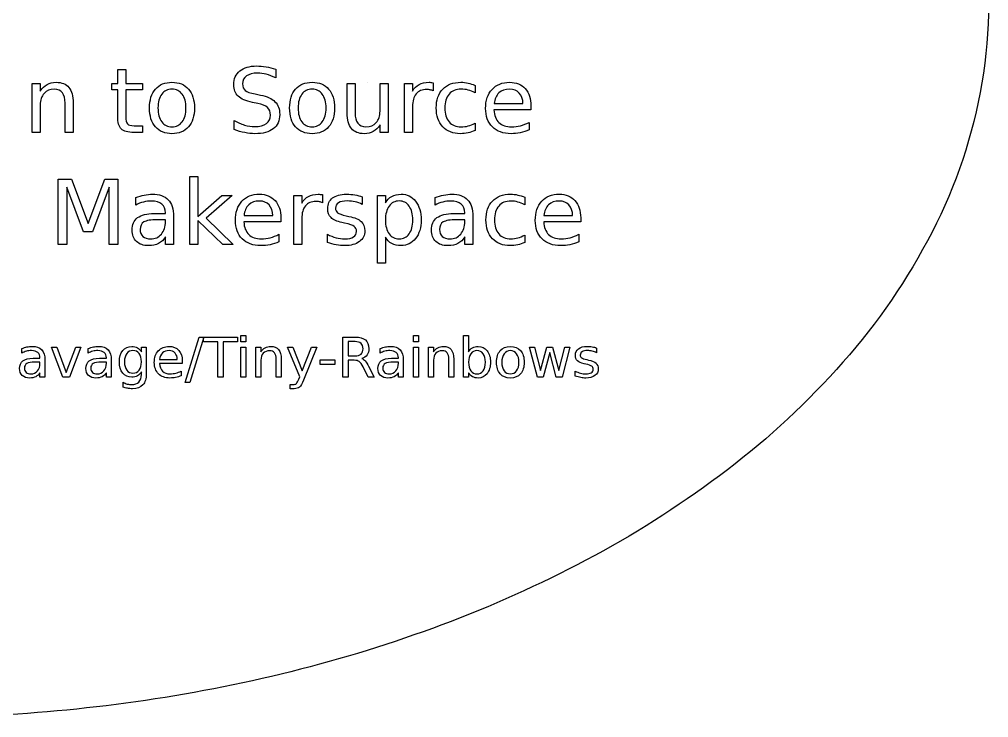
# Model space of a CAD drawing. Extents: x 5 to 209, y 0 to 44.
# Drawn here: x 178.59 to 209.15, y 0.05 to 22.07 of the extents above; entities that cross this region are included whole.
import ezdxf

# ---------------------------------------------------------------- set-up
doc = ezdxf.new("R2010")
doc.units = 0
doc.layers.get('0').update_dxf_attribs({"linetype": 'CONTINUOUS'})

msp = doc.modelspace()

# ---------------------------------------------------------------- linework, layer by layer
at = {"color": 7}
for p, q in [((181.689453, 20.050784), (181.689453, 20.489373)), ((181.689453, 20.489373), (181.944603, 20.489373)), ((181.944603, 20.489373), (181.944633, 20.489374)), ((181.944633, 20.489374), (181.944633, 20.050785)), ((186.673963, 20.49765), (186.673953, 20.497649)), ((186.673953, 20.497649), (186.673953, 20.225944)), ((178.991753, 18.506069), (178.991753, 20.050785)), ((178.991753, 20.050785), (179.246913, 20.050785)), ((179.246913, 20.050785), (179.246913, 19.810802)), ((181.503263, 19.853557), (181.503263, 20.050784)), ((181.503263, 20.050784), (181.689453, 20.050784)), ((181.944633, 20.050785), (182.467353, 20.050785)), ((182.467353, 20.050785), (182.467353, 19.853558)), ((183.401083, 20.088023), (183.401083, 20.088023)), ((183.401083, 19.872867), (183.401083, 19.872867)), ((187.820073, 20.088023), (187.820073, 20.088023)), ((187.820073, 19.872867), (187.820073, 19.872867)), ((188.922063, 19.11568), (188.922063, 20.050785)), ((188.922063, 20.050785), (189.175833, 20.050785)), ((189.175833, 20.050785), (189.175833, 19.125334)), ((189.560633, 20.088023), (189.560633, 20.088023)), ((189.961973, 19.174986), (189.961973, 20.050785)), ((189.961973, 20.050785), (190.215753, 20.050785)), ((190.215753, 20.050785), (190.215753, 18.506069)), ((190.731583, 18.506066), (190.731583, 20.050782)), ((190.731583, 20.050782), (190.986733, 20.050782)), ((190.986733, 20.050782), (190.986733, 19.810799)), ((191.634893, 20.07422), (191.635893, 19.813549)), ((192.956253, 19.991479), (192.956253, 19.754254)), ((192.956253, 19.991471), (192.956253, 19.991479)), ((181.689453, 19.853557), (181.503263, 19.853557)), ((181.689453, 19.014997), (181.689453, 19.853557)), ((182.467353, 19.853558), (181.944633, 19.853558)), ((181.944633, 19.853558), (181.944633, 19.014998)), ((186.021603, 19.718396), (186.189863, 19.683916)), ((191.635893, 19.813549), (191.636353, 19.81356)), ((179.246913, 19.379109), (179.246913, 18.506069)), ((180.031673, 18.506069), (180.031673, 19.43014)), ((180.285443, 19.438415), (180.285443, 18.506069)), ((180.285453, 19.438415), (180.285443, 19.438415)), ((186.108483, 19.419108), (185.938843, 19.452208)), ((190.986733, 19.3198), (190.986733, 18.506066)), ((193.563103, 19.414971), (194.467863, 19.416371)), ((194.467863, 19.416371), (194.467863, 19.41635)), ((194.721643, 19.341873), (194.721643, 19.34187)), ((194.721643, 19.34187), (194.721643, 19.217741)), ((188.922053, 19.115681), (188.922063, 19.11568)), ((194.721643, 19.217741), (193.554833, 19.217741)), ((182.206653, 18.718466), (182.467323, 18.718466)), ((182.467323, 18.718466), (182.467323, 18.506068)), ((185.356823, 18.597093), (185.356823, 18.883968)), ((189.961973, 18.506069), (189.961973, 18.743293)), ((192.956253, 18.799836), (192.956253, 18.56537)), ((194.662333, 18.824667), (194.662333, 18.584685)), ((179.246913, 18.506069), (178.991753, 18.506069)), ((180.285443, 18.506069), (180.031673, 18.506069)), ((182.467323, 18.506068), (182.206653, 18.506068)), ((190.215753, 18.506069), (189.961973, 18.506069)), ((190.986733, 18.506066), (190.731583, 18.506066)), ((183.962423, 17.121341), (184.217573, 17.121341)), ((183.962423, 14.97529), (183.962423, 17.121341)), ((184.217573, 17.121341), (184.217573, 15.853847)), ((179.812373, 17.034451), (180.227523, 17.034451)), ((179.812373, 14.97529), (179.812373, 17.034451)), ((180.227523, 17.034451), (180.752993, 15.633173)), ((180.752993, 15.633173), (181.281233, 17.034451)), ((181.281233, 17.034451), (181.696373, 17.034451)), ((181.696373, 17.034451), (181.696373, 14.97529)), ((180.613693, 15.371123), (180.082703, 16.783435)), ((180.082703, 16.783435), (180.082703, 14.97529)), ((181.424673, 16.783435), (180.893673, 15.371123)), ((181.424673, 14.97529), (181.424673, 16.783435)), ((184.217573, 15.853847), (184.974763, 16.520005)), ((185.298873, 16.520005), (184.479623, 15.797299)), ((184.974763, 16.520005), (185.298873, 16.520005)), ((187.239403, 14.975287), (187.239403, 16.520002)), ((187.239403, 16.520002), (187.494563, 16.520002)), ((187.494563, 16.520002), (187.494563, 16.28002)), ((188.142723, 16.543441), (188.143723, 16.28277)), ((189.876473, 14.387746), (189.876473, 16.520005)), ((189.876473, 16.520005), (190.131633, 16.520005)), ((190.131633, 16.520005), (190.131633, 16.28554)), ((182.256333, 16.215201), (182.256333, 16.449667)), ((188.143723, 16.28277), (188.144183, 16.282781)), ((189.397893, 16.474492), (189.397893, 16.234509)), ((189.397963, 16.474489), (189.397893, 16.474492)), ((191.695653, 16.215201), (191.695653, 16.449667)), ((194.523033, 16.460699), (194.523033, 16.223475)), ((194.523033, 16.460684), (194.523033, 16.460699)), ((182.838363, 15.950395), (183.194203, 15.950395)), ((183.194203, 15.950395), (183.194203, 15.975215)), ((192.277683, 15.950395), (192.633523, 15.950395)), ((192.633523, 15.950395), (192.633523, 15.975215)), ((182.941833, 15.751793), (182.941803, 15.751785)), ((183.194233, 15.751793), (182.941833, 15.751793)), ((183.194233, 15.695243), (183.194233, 15.751793)), ((183.447973, 15.856605), (183.447973, 14.97529)), ((183.447973, 15.856598), (183.447973, 15.856605)), ((185.002343, 14.97529), (184.217573, 15.729718)), ((184.217573, 15.729718), (184.217573, 14.97529)), ((184.479623, 15.797299), (185.333353, 14.97529)), ((186.832563, 15.686962), (185.665743, 15.686962)), ((185.674023, 15.884191), (186.578783, 15.885591)), ((186.578783, 15.885591), (186.578783, 15.885571)), ((186.832563, 15.811094), (186.832563, 15.811091)), ((186.832563, 15.811091), (186.832563, 15.686962)), ((187.494563, 15.789021), (187.494563, 14.975287)), ((188.844923, 15.646958), (188.756623, 15.667648)), ((188.895853, 15.878668), (188.982753, 15.859358)), ((190.995013, 15.746268), (190.995013, 15.746268)), ((192.381153, 15.751793), (192.381123, 15.751785)), ((192.633553, 15.751793), (192.381153, 15.751793)), ((192.633553, 15.695243), (192.633553, 15.751793)), ((192.887293, 15.856605), (192.887293, 14.97529)), ((192.887293, 15.856598), (192.887293, 15.856605)), ((196.288423, 15.686962), (195.121613, 15.686962)), ((195.129893, 15.884191), (196.034653, 15.885591)), ((196.034653, 15.885591), (196.034653, 15.885571)), ((196.288423, 15.811094), (196.288423, 15.811091)), ((196.288423, 15.811091), (196.288423, 15.686962)), ((180.893673, 15.371123), (180.613693, 15.371123)), ((186.773253, 15.293887), (186.773253, 15.053905)), ((188.300053, 15.031836), (188.300053, 15.293886)), ((196.229123, 15.293887), (196.229123, 15.053905)), ((183.194203, 14.97529), (183.194203, 15.209755)), ((190.131633, 15.206997), (190.131633, 14.387746)), ((190.131633, 15.206993), (190.131633, 15.206997)), ((192.633523, 14.97529), (192.633523, 15.209755)), ((194.523033, 15.269057), (194.523033, 15.034592)), ((180.082703, 14.97529), (179.812373, 14.97529)), ((181.696373, 14.97529), (181.424673, 14.97529)), ((183.447973, 14.97529), (183.194203, 14.97529)), ((184.217573, 14.97529), (183.962423, 14.97529)), ((185.333353, 14.97529), (185.002343, 14.97529)), ((187.494563, 14.975287), (187.239403, 14.975287)), ((192.887293, 14.97529), (192.633523, 14.97529)), ((190.131633, 14.387746), (189.876473, 14.387746)), ((183.816483, 10.623227), (184.257373, 12.050196)), ((184.401513, 12.050196), (183.960623, 10.623227)), ((184.257373, 12.050196), (184.401513, 12.050196)), ((184.398123, 12.050196), (185.468983, 12.050196)), ((184.398123, 11.906057), (184.398123, 12.050196)), ((185.468983, 12.050196), (185.468983, 11.906057)), ((185.574123, 12.103612), (185.730133, 12.103612)), ((185.574123, 11.906057), (185.574123, 12.103612)), ((185.730133, 12.103612), (185.730133, 11.906057)), ((188.789253, 10.784326), (188.789253, 12.0502)), ((188.789253, 12.0502), (189.175883, 12.0502)), ((191.017463, 12.103612), (191.173473, 12.103612)), ((191.017463, 11.906057), (191.017463, 12.103612)), ((191.173473, 12.103612), (191.173473, 11.906057)), ((192.595353, 10.784328), (192.595353, 12.103618)), ((192.595353, 12.103618), (192.752213, 12.103618)), ((192.752213, 12.103618), (192.752213, 11.589807)), ((178.662313, 11.546568), (178.662313, 11.690706)), ((179.605103, 11.733939), (179.770433, 11.733939)), ((179.961203, 10.784322), (179.605103, 11.733939)), ((179.770433, 11.733939), (180.067193, 10.936939)), ((180.067193, 10.936939), (180.363943, 11.733939)), ((180.529283, 11.733939), (180.173173, 10.784322)), ((180.363943, 11.733939), (180.529283, 11.733939)), ((180.754873, 11.546568), (180.754873, 11.690706)), ((182.434443, 11.589802), (182.434443, 11.73394)), ((182.434443, 11.73394), (182.590453, 11.73394)), ((182.590453, 11.73394), (182.590453, 10.902178)), ((184.847493, 11.906057), (184.398123, 11.906057)), ((184.847493, 10.784322), (184.847493, 11.906057)), ((185.468983, 11.906057), (185.019613, 11.906057)), ((185.019613, 11.906057), (185.019613, 10.784322)), ((185.730133, 11.906057), (185.574123, 11.906057)), ((185.574123, 11.733939), (185.730133, 11.733939)), ((185.574123, 10.784322), (185.574123, 11.733939)), ((185.730133, 11.733939), (185.730133, 10.784322)), ((186.049773, 10.784318), (186.049773, 11.733935)), ((186.049773, 11.733935), (186.206623, 11.733935)), ((186.206623, 11.733935), (186.206623, 11.586406)), ((187.430113, 10.79958), (187.046033, 11.733935)), ((187.046033, 11.733935), (187.211363, 11.733935)), ((187.211363, 11.733935), (187.508123, 10.991199)), ((187.508123, 10.991199), (187.804873, 11.733935)), ((187.970213, 11.733935), (187.553053, 10.69614)), ((187.804873, 11.733935), (187.970213, 11.733935)), ((189.175883, 11.909454), (188.960523, 11.909454)), ((188.960523, 11.909454), (188.960523, 11.909449)), ((188.960523, 11.909449), (188.960523, 11.460077)), ((189.962773, 11.546568), (189.962773, 11.690706)), ((191.173473, 11.906057), (191.017463, 11.906057)), ((191.017463, 11.733939), (191.173473, 11.733939)), ((191.017463, 10.784322), (191.017463, 11.733939)), ((191.173473, 11.733939), (191.173473, 10.784322)), ((191.493113, 10.784318), (191.493113, 11.733935)), ((191.493113, 11.733935), (191.649963, 11.733935)), ((191.649963, 11.733935), (191.649963, 11.586406)), ((194.071503, 11.756832), (194.071503, 11.756832)), ((194.071543, 11.624568), (194.071503, 11.624564)), ((194.674333, 11.733939), (194.830343, 11.733939)), ((194.922763, 10.784322), (194.674333, 11.733939)), ((194.830343, 11.733939), (195.025353, 10.992899)), ((195.025353, 10.992899), (195.219513, 11.733939)), ((195.219513, 11.733939), (195.403503, 11.733939)), ((195.403503, 11.733939), (195.598513, 10.992899)), ((195.598513, 10.992899), (195.792683, 11.733939)), ((195.948683, 11.733939), (195.700263, 10.784322)), ((195.792683, 11.733939), (195.948683, 11.733939)), ((196.791633, 11.705973), (196.791473, 11.70596)), ((196.791473, 11.70596), (196.791473, 11.55843)), ((179.020103, 11.383775), (179.238853, 11.383775)), ((179.238853, 11.383775), (179.238853, 11.399035)), ((179.394883, 11.326127), (179.394833, 11.326114)), ((179.394833, 11.326114), (179.394833, 10.784323)), ((181.112643, 11.383775), (181.331403, 11.383775)), ((181.331403, 11.383775), (181.331403, 11.399035)), ((181.487433, 11.326127), (181.487373, 11.326114)), ((181.487373, 11.326114), (181.487373, 10.784323)), ((183.011793, 11.343061), (183.567993, 11.343909)), ((183.567993, 11.343909), (183.568053, 11.343913)), ((186.206623, 11.321022), (186.206623, 10.784318)), ((186.689073, 10.784322), (186.689073, 11.352397)), ((186.845033, 11.357476), (186.845083, 11.357484)), ((186.845083, 11.357484), (186.845083, 10.784322)), ((188.076193, 11.329504), (188.533193, 11.329504)), ((188.076193, 11.190453), (188.076193, 11.329504)), ((188.533193, 11.329504), (188.533193, 11.190453)), ((188.960523, 11.460077), (189.175883, 11.460077)), ((189.147053, 11.319334), (188.960523, 11.319334)), ((188.960523, 11.319334), (188.960523, 10.784326)), ((189.389503, 11.37784), (189.389543, 11.377833)), ((190.320553, 11.383775), (190.539303, 11.383775)), ((190.539303, 11.383775), (190.539303, 11.399035)), ((190.695333, 11.326127), (190.695273, 11.326114)), ((190.695273, 11.326114), (190.695273, 10.784323)), ((191.649963, 11.321022), (191.649963, 10.784318)), ((192.132413, 10.784322), (192.132413, 11.352397)), ((192.288373, 11.357476), (192.288423, 11.357484)), ((192.288423, 11.357484), (192.288423, 10.784322)), ((192.752213, 11.589807), (192.752213, 11.589801)), ((195.311933, 11.562669), (195.106753, 10.784322)), ((195.516273, 10.784322), (195.311933, 11.562669)), ((196.482863, 11.339688), (196.536263, 11.327818)), ((179.083663, 11.261671), (179.083663, 11.261674)), ((179.238823, 11.261671), (179.083663, 11.261671)), ((179.238823, 11.226911), (179.238823, 11.261671)), ((181.176293, 11.261671), (181.176203, 11.261674)), ((181.331463, 11.261671), (181.176293, 11.261671)), ((181.331463, 11.226911), (181.331463, 11.261671)), ((182.434453, 11.270153), (182.434453, 11.270153)), ((183.724063, 11.221823), (183.006763, 11.221823)), ((183.724063, 11.298133), (183.724063, 11.221823)), ((183.724103, 11.298129), (183.724063, 11.298133)), ((188.533193, 11.190453), (188.076193, 11.190453)), ((189.591343, 10.784322), (189.429393, 11.109057)), ((189.601513, 11.130254), (189.775333, 10.784322)), ((190.384213, 11.261671), (190.384103, 11.261674)), ((190.539373, 11.261671), (190.384213, 11.261671)), ((190.539373, 11.226911), (190.539373, 11.261671)), ((193.282973, 11.258283), (193.282973, 11.258283)), ((196.451593, 11.197238), (196.397293, 11.209958)), ((179.238823, 10.784323), (179.238823, 10.928462)), ((179.394833, 10.784323), (179.238823, 10.784323)), ((180.173173, 10.784322), (179.961203, 10.784322)), ((181.331373, 10.784323), (181.331373, 10.928462)), ((181.487373, 10.784323), (181.331373, 10.784323)), ((182.434443, 10.874202), (182.434443, 10.951362)), ((182.590453, 10.902178), (182.590463, 10.902177)), ((183.687643, 10.98017), (183.687643, 10.83264)), ((185.019613, 10.784322), (184.847493, 10.784322)), ((185.730133, 10.784322), (185.574123, 10.784322)), ((186.206623, 10.784318), (186.049773, 10.784318)), ((186.845083, 10.784322), (186.689073, 10.784322)), ((187.402113, 10.72836), (187.430113, 10.79958)), ((188.960523, 10.784326), (188.789253, 10.784326)), ((189.775333, 10.784322), (189.591343, 10.784322)), ((190.539263, 10.784323), (190.539263, 10.928462)), ((190.695273, 10.784323), (190.539263, 10.784323)), ((191.173473, 10.784322), (191.017463, 10.784322)), ((191.649963, 10.784318), (191.493113, 10.784318)), ((192.288423, 10.784322), (192.132413, 10.784322)), ((192.752213, 10.784328), (192.595353, 10.784328)), ((192.752213, 10.926771), (192.752213, 10.784328)), ((195.106753, 10.784322), (194.922763, 10.784322)), ((195.700263, 10.784322), (195.516273, 10.784322)), ((196.116593, 10.81909), (196.116593, 10.980186)), ((181.856203, 10.473159), (181.856203, 10.624928)), ((183.960623, 10.623227), (183.816483, 10.623227)), ((187.131663, 10.423129), (187.131663, 10.553701)), ((187.131663, 10.553701), (187.223263, 10.553701)), ((187.256303, 10.423129), (187.131663, 10.423129)), ((187.553053, 10.69614), (187.553053, 10.696144))]:
    msp.add_line(p, q, dxfattribs=at)
for points in [[(209.151842, 22.550042), (209.152122, 20.895287), (208.852542, 19.225478), (208.336832, 17.653136)], [(185.540243, 20.44524), (185.66897, 20.55006), (185.84597, 20.60247), (186.071243, 20.60247)], [(186.071243, 20.60247), (186.16779, 20.60247), (186.266173, 20.593734), (186.366393, 20.57626)], [(186.366393, 20.57626), (186.46662, 20.558787), (186.569143, 20.532584), (186.673963, 20.49765)], [(185.348533, 20.014926), (185.348533, 20.196982), (185.412437, 20.34042), (185.540243, 20.44524)], [(185.751253, 20.28801), (185.66942, 20.229164), (185.628503, 20.145492), (185.628503, 20.036994)], [(186.102953, 20.37628), (185.95124, 20.37628), (185.834007, 20.346857), (185.751253, 20.28801)], [(186.374663, 20.33904), (186.280877, 20.363867), (186.190307, 20.37628), (186.102953, 20.37628)], [(186.673953, 20.225944), (186.568213, 20.276518), (186.46845, 20.314216), (186.374663, 20.33904)], [(179.246913, 19.810802), (179.30758, 19.903669), (179.37884, 19.973089), (179.460693, 20.019063)], [(179.689633, 19.86735), (179.552633, 19.86735), (179.444597, 19.823675), (179.365523, 19.736325)], [(179.460693, 20.019063), (179.54344, 20.065037), (179.638603, 20.088023), (179.746183, 20.088023)], [(179.946173, 19.758392), (179.889173, 19.831031), (179.80366, 19.86735), (179.689633, 19.86735)], [(179.746183, 20.088023), (179.923643, 20.088023), (180.057887, 20.032855), (180.148913, 19.922518)], [(180.148913, 19.922518), (180.23994, 19.813101), (180.285453, 19.651733), (180.285453, 19.438415)], [(182.692163, 19.277048), (182.692163, 19.530823), (182.75469, 19.729429), (182.879743, 19.872867)], [(182.879743, 19.872867), (183.00571, 20.016305), (183.17949, 20.088023), (183.401083, 20.088023)], [(183.401083, 19.872867), (183.265003, 19.872867), (183.157423, 19.819538), (183.078343, 19.712878)], [(183.401083, 20.088023), (183.621757, 20.088023), (183.795077, 20.016305), (183.921043, 19.872867)], [(183.722443, 19.711499), (183.643363, 19.819078), (183.536243, 19.872867), (183.401083, 19.872867)], [(183.921043, 19.872867), (184.04701, 19.729429), (184.109993, 19.530823), (184.109993, 19.277048)], [(185.487833, 19.646677), (185.394967, 19.734947), (185.348533, 19.857696), (185.348533, 20.014926)], [(185.628503, 20.036994), (185.628503, 19.945966), (185.655637, 19.877006), (185.709903, 19.830112)], [(187.111163, 19.277048), (187.111163, 19.530823), (187.173687, 19.729429), (187.298733, 19.872867)], [(187.298733, 19.872867), (187.4247, 20.016305), (187.59848, 20.088023), (187.820073, 20.088023)], [(187.820073, 19.872867), (187.683993, 19.872867), (187.576417, 19.819538), (187.497343, 19.712878)], [(187.820073, 20.088023), (188.040747, 20.088023), (188.214067, 20.016305), (188.340033, 19.872867)], [(188.141433, 19.711499), (188.062353, 19.819078), (187.955233, 19.872867), (187.820073, 19.872867)], [(188.340033, 19.872867), (188.466, 19.729429), (188.528983, 19.530823), (188.528983, 19.277048)], [(190.986733, 19.810799), (191.040067, 19.904586), (191.109487, 19.974006), (191.194993, 20.01906)], [(191.194993, 20.01906), (191.280507, 20.065034), (191.384407, 20.08802), (191.506693, 20.08802)], [(191.506693, 20.08802), (191.52416, 20.08802), (191.54346, 20.086654), (191.564593, 20.08392)], [(191.564593, 20.08392), (191.585726, 20.082054), (191.60916, 20.07882), (191.634893, 20.07422)], [(191.734273, 19.277046), (191.734273, 19.528982), (191.803233, 19.727128), (191.941153, 19.871485)], [(191.941153, 19.871485), (192.079993, 20.015843), (192.269866, 20.088021), (192.510773, 20.088021)], [(192.521803, 19.872864), (192.357216, 19.872864), (192.22941, 19.820454), (192.138383, 19.715633)], [(192.510773, 20.088021), (192.588926, 20.088021), (192.66524, 20.079745), (192.739713, 20.063191)], [(192.739713, 19.842524), (192.668, 19.862751), (192.595363, 19.872864), (192.521803, 19.872864)], [(192.739713, 20.063191), (192.814193, 20.047558), (192.886373, 20.023651), (192.956253, 19.991471)], [(193.494143, 19.864594), (193.631143, 20.013549), (193.815496, 20.088026), (194.047203, 20.088026)], [(194.049963, 19.872869), (193.908363, 19.872869), (193.79481, 19.832872), (193.709303, 19.752877)], [(194.047203, 20.088026), (194.25501, 20.088026), (194.419136, 20.020905), (194.539583, 19.886662)], [(194.350633, 19.74874), (194.27524, 19.831493), (194.175016, 19.872869), (194.049963, 19.872869)], [(194.539583, 19.886662), (194.660956, 19.753338), (194.721643, 19.571742), (194.721643, 19.341873)], [(179.365523, 19.736325), (179.28645, 19.648975), (179.246913, 19.529903), (179.246913, 19.379109)], [(180.031673, 19.43014), (180.031673, 19.576336), (180.003173, 19.685754), (179.946173, 19.758392)], [(183.078343, 19.712878), (182.99927, 19.607139), (182.959733, 19.461862), (182.959733, 19.277048)], [(183.841053, 19.277048), (183.841053, 19.460023), (183.801517, 19.60484), (183.722443, 19.711499)], [(185.938843, 19.452208), (185.731037, 19.493588), (185.5807, 19.558411), (185.487833, 19.646677)], [(185.709903, 19.830112), (185.765103, 19.784139), (185.869003, 19.7469), (186.021603, 19.718396)], [(186.189863, 19.683916), (186.397663, 19.644376), (186.550757, 19.574496), (186.649143, 19.474276)], [(187.497343, 19.712878), (187.418263, 19.607139), (187.378723, 19.461862), (187.378723, 19.277048)], [(188.260043, 19.277048), (188.260043, 19.460023), (188.220507, 19.60484), (188.141433, 19.711499)], [(191.101203, 19.72115), (191.02489, 19.628284), (190.986733, 19.4945), (190.986733, 19.3198)], [(191.432213, 19.86183), (191.28878, 19.86183), (191.178443, 19.814937), (191.101203, 19.72115)], [(191.542553, 19.84942), (191.50942, 19.857694), (191.47264, 19.86183), (191.432213, 19.86183)], [(191.636353, 19.81356), (191.60782, 19.830114), (191.576553, 19.842067), (191.542553, 19.84942)], [(192.138383, 19.715633), (192.047356, 19.611733), (192.001843, 19.465537), (192.001843, 19.277045)], [(192.956253, 19.754254), (192.884533, 19.793794), (192.812353, 19.823218), (192.739713, 19.842524)], [(193.290023, 19.263258), (193.290023, 19.516114), (193.358063, 19.716559), (193.494143, 19.864594)], [(193.709303, 19.752877), (193.62471, 19.672883), (193.575976, 19.560248), (193.563103, 19.414971)], [(194.467863, 19.41635), (194.465863, 19.555191), (194.426786, 19.665988), (194.350633, 19.74874)], [(182.879743, 18.681229), (182.75469, 18.825587), (182.692163, 19.024193), (182.692163, 19.277048)], [(182.959733, 19.277048), (182.959733, 19.092234), (182.99881, 18.946497), (183.076963, 18.839838)], [(183.722443, 18.841217), (183.801517, 18.947876), (183.841053, 19.093153), (183.841053, 19.277048)], [(184.109993, 19.277048), (184.109993, 19.024193), (184.04701, 18.825587), (183.921043, 18.681229)], [(186.413283, 19.290842), (186.351683, 19.347849), (186.250083, 19.390604), (186.108483, 19.419108)], [(186.507083, 19.053617), (186.507083, 19.15476), (186.475817, 19.233835), (186.413283, 19.290842)], [(186.649143, 19.474276), (186.748443, 19.374973), (186.798093, 19.241649), (186.798093, 19.074305)], [(187.298733, 18.681229), (187.173687, 18.825587), (187.111163, 19.024193), (187.111163, 19.277048)], [(187.378723, 19.277048), (187.378723, 19.092234), (187.417803, 18.946497), (187.495963, 18.839838)], [(188.141433, 18.841217), (188.220507, 18.947876), (188.260043, 19.093153), (188.260043, 19.277048)], [(188.528983, 19.277048), (188.528983, 19.024193), (188.466, 18.825587), (188.340033, 18.681229)], [(191.939773, 18.685364), (191.802773, 18.831561), (191.734273, 19.028788), (191.734273, 19.277046)], [(192.001843, 19.277045), (192.001843, 19.088553), (192.047356, 18.941896), (192.138383, 18.837076)], [(193.505173, 18.681232), (193.36174, 18.82467), (193.290023, 19.018678), (193.290023, 19.263258)], [(181.801173, 18.615025), (181.726693, 18.688583), (181.689453, 18.821907), (181.689453, 19.014997)], [(181.944633, 19.014998), (181.944633, 18.88903), (181.961633, 18.808116), (181.995633, 18.772256)], [(186.377443, 18.786051), (186.46387, 18.848578), (186.507083, 18.937767), (186.507083, 19.053617)], [(186.798093, 19.074305), (186.798093, 18.874779), (186.730973, 18.723526), (186.596733, 18.620544)], [(189.059973, 18.631578), (188.968027, 18.741915), (188.922053, 18.903283), (188.922053, 19.115681)], [(189.175833, 19.125334), (189.175833, 18.979138), (189.204333, 18.869261), (189.261333, 18.795703)], [(189.841983, 18.81777), (189.921977, 18.90512), (189.961973, 19.024192), (189.961973, 19.174986)], [(193.554833, 19.217741), (193.565833, 19.043041), (193.618243, 18.909718), (193.712063, 18.81777)], [(181.995633, 18.772256), (182.030567, 18.736396), (182.100907, 18.718466), (182.206653, 18.718466)], [(183.401083, 18.466072), (183.17949, 18.466072), (183.00571, 18.537791), (182.879743, 18.681229)], [(183.076963, 18.839838), (183.156043, 18.734099), (183.264083, 18.681229), (183.401083, 18.681229)], [(183.401083, 18.681229), (183.536243, 18.681229), (183.643363, 18.734559), (183.722443, 18.841217)], [(183.921043, 18.681229), (183.795077, 18.537791), (183.621757, 18.466072), (183.401083, 18.466072)], [(185.356823, 18.883968), (185.469917, 18.820528), (185.580713, 18.772716), (185.689213, 18.740531)], [(185.689213, 18.740531), (185.797713, 18.708351), (185.904373, 18.692261), (186.009193, 18.692261)], [(186.009193, 18.692261), (186.16826, 18.692261), (186.29101, 18.723525), (186.377443, 18.786051)], [(187.820073, 18.466072), (187.59848, 18.466072), (187.4247, 18.537791), (187.298733, 18.681229)], [(187.495963, 18.839838), (187.575037, 18.734099), (187.683073, 18.681229), (187.820073, 18.681229)], [(187.820073, 18.681229), (187.955233, 18.681229), (188.062353, 18.734559), (188.141433, 18.841217)], [(188.340033, 18.681229), (188.214067, 18.537791), (188.040747, 18.466072), (187.820073, 18.466072)], [(189.261333, 18.795703), (189.318333, 18.723065), (189.403847, 18.686745), (189.517873, 18.686745)], [(189.517873, 18.686745), (189.654873, 18.686745), (189.76291, 18.73042), (189.841983, 18.81777)], [(189.961973, 18.743293), (189.900373, 18.649507), (189.828657, 18.579627), (189.746823, 18.533653)], [(192.494213, 18.46607), (192.261586, 18.46607), (192.076773, 18.539168), (191.939773, 18.685364)], [(192.138383, 18.837076), (192.22941, 18.733176), (192.357216, 18.681226), (192.521803, 18.681226)], [(192.521803, 18.681226), (192.595363, 18.681226), (192.668, 18.69088), (192.739713, 18.710186)], [(192.739713, 18.710186), (192.812353, 18.730413), (192.884533, 18.760296), (192.956253, 18.799836)], [(194.091343, 18.466075), (193.844923, 18.466075), (193.649533, 18.537794), (193.505173, 18.681232)], [(193.712063, 18.81777), (193.806763, 18.726743), (193.938246, 18.681229), (194.106513, 18.681229)], [(194.106513, 18.681229), (194.20398, 18.681229), (194.298226, 18.693183), (194.389253, 18.717089)], [(194.389253, 18.717089), (194.4812, 18.740996), (194.572226, 18.776855), (194.662333, 18.824667)], [(182.206653, 18.506068), (182.010807, 18.506068), (181.875647, 18.542387), (181.801173, 18.615025)], [(185.697483, 18.499173), (185.58807, 18.52124), (185.474517, 18.55388), (185.356823, 18.597093)], [(186.009193, 18.466073), (185.911727, 18.466073), (185.807823, 18.477107), (185.697483, 18.499173)], [(186.596733, 18.620544), (186.463407, 18.517564), (186.26756, 18.466073), (186.009193, 18.466073)], [(189.464083, 18.466073), (189.286623, 18.466073), (189.15192, 18.521242), (189.059973, 18.631578)], [(189.746823, 18.533653), (189.66591, 18.4886), (189.571663, 18.466073), (189.464083, 18.466073)], [(192.735583, 18.49089), (192.660183, 18.474344), (192.579726, 18.46607), (192.494213, 18.46607)], [(192.956253, 18.56537), (192.885453, 18.53227), (192.811896, 18.507444), (192.735583, 18.49089)], [(194.382353, 18.496415), (194.286726, 18.476189), (194.189723, 18.466075), (194.091343, 18.466075)], [(194.662333, 18.584685), (194.571306, 18.546065), (194.47798, 18.516642), (194.382353, 18.496415)], [(208.336832, 17.653136), (207.820532, 16.078992), (207.017002, 14.593185), (206.090702, 13.219701)], [(182.256333, 16.449667), (182.3492, 16.485527), (182.43931, 16.512191), (182.526663, 16.529657)], [(182.526663, 16.529657), (182.61401, 16.548044), (182.69906, 16.557237), (182.781813, 16.557237)], [(182.781813, 16.557237), (183.005247, 16.557237), (183.172133, 16.499311), (183.282473, 16.383457)], [(185.605063, 16.333815), (185.742063, 16.48277), (185.926417, 16.557247), (186.158123, 16.557247)], [(186.158123, 16.557247), (186.365923, 16.557247), (186.53005, 16.490126), (186.650503, 16.355882)], [(187.702823, 16.488281), (187.78833, 16.534255), (187.89223, 16.557241), (188.014523, 16.557241)], [(188.014523, 16.557241), (188.03199, 16.557241), (188.05129, 16.555875), (188.072423, 16.553141)], [(188.072423, 16.553141), (188.093557, 16.551275), (188.11699, 16.548041), (188.142723, 16.543441)], [(188.465613, 16.438627), (188.568593, 16.517702), (188.71479, 16.557239), (188.904203, 16.557239)], [(188.904203, 16.557239), (188.99799, 16.557239), (189.08626, 16.550343), (189.169013, 16.536549)], [(189.169013, 16.536549), (189.251767, 16.522756), (189.328083, 16.502069), (189.397963, 16.474489)], [(190.332993, 16.489663), (190.414827, 16.534717), (190.51229, 16.557243), (190.625383, 16.557243)], [(190.625383, 16.557243), (190.812957, 16.557243), (190.96513, 16.482766), (191.081903, 16.333811)], [(191.695653, 16.449667), (191.78852, 16.485527), (191.87863, 16.512191), (191.965983, 16.529657)], [(191.965983, 16.529657), (192.05333, 16.548044), (192.13838, 16.557237), (192.221133, 16.557237)], [(192.221133, 16.557237), (192.444566, 16.557237), (192.611453, 16.499311), (192.721793, 16.383457)], [(193.507943, 16.340698), (193.646783, 16.485056), (193.836653, 16.557234), (194.077553, 16.557234)], [(194.077553, 16.557234), (194.155706, 16.557234), (194.232023, 16.548958), (194.306503, 16.532404)], [(194.306503, 16.532404), (194.380976, 16.516771), (194.453153, 16.492864), (194.523033, 16.460684)], [(195.060933, 16.333815), (195.197933, 16.48277), (195.382286, 16.557247), (195.613993, 16.557247)], [(195.613993, 16.557247), (195.821793, 16.557247), (195.98592, 16.490126), (196.106373, 16.355882)], [(182.497703, 16.310361), (182.41403, 16.289215), (182.333573, 16.257495), (182.256333, 16.215201)], [(182.755613, 16.342081), (182.66734, 16.342081), (182.58137, 16.331508), (182.497703, 16.310361)], [(183.078343, 16.245541), (183.00203, 16.309901), (182.894453, 16.342081), (182.755613, 16.342081)], [(183.194203, 15.975215), (183.194203, 16.091989), (183.155583, 16.182097), (183.078343, 16.245541)], [(183.282473, 16.383457), (183.392807, 16.267603), (183.447973, 16.091984), (183.447973, 15.856598)], [(185.400933, 15.732479), (185.400933, 15.985335), (185.468977, 16.18578), (185.605063, 16.333815)], [(185.820213, 16.222098), (185.735627, 16.142104), (185.686897, 16.029469), (185.674023, 15.884191)], [(186.160883, 16.342089), (186.019283, 16.342089), (185.905727, 16.302092), (185.820213, 16.222098)], [(186.461553, 16.21796), (186.386153, 16.300713), (186.28593, 16.342089), (186.160883, 16.342089)], [(186.578783, 15.885571), (186.576783, 16.024411), (186.537707, 16.135208), (186.461553, 16.21796)], [(186.650503, 16.355882), (186.771877, 16.222559), (186.832563, 16.040963), (186.832563, 15.811094)], [(187.494563, 16.28002), (187.547897, 16.373806), (187.617317, 16.443227), (187.702823, 16.488281)], [(187.940043, 16.331051), (187.796603, 16.331051), (187.686267, 16.284158), (187.609033, 16.190371)], [(188.050383, 16.318641), (188.017317, 16.326915), (187.980537, 16.331051), (187.940043, 16.331051)], [(188.144183, 16.282781), (188.11565, 16.299335), (188.084383, 16.311288), (188.050383, 16.318641)], [(188.311143, 16.1021), (188.311143, 16.247377), (188.362633, 16.359553), (188.465613, 16.438627)], [(188.650353, 16.286909), (188.58782, 16.248289), (188.556553, 16.190362), (188.556553, 16.113128)], [(188.934473, 16.344839), (188.808507, 16.344839), (188.7138, 16.325529), (188.650353, 16.286909)], [(189.174453, 16.317259), (189.09722, 16.335646), (189.017227, 16.344839), (188.934473, 16.344839)], [(189.397893, 16.234509), (189.326173, 16.271289), (189.251693, 16.298873), (189.174453, 16.317259)], [(190.131633, 16.28554), (190.184967, 16.377488), (190.252087, 16.445529), (190.332993, 16.489663)], [(190.563323, 16.344846), (190.429077, 16.344846), (190.323337, 16.291517), (190.246103, 16.184857)], [(190.879163, 16.184857), (190.802843, 16.291517), (190.697563, 16.344846), (190.563323, 16.344846)], [(191.081903, 16.333811), (191.199597, 16.184857), (191.258443, 15.989009), (191.258443, 15.746267)], [(191.937023, 16.310361), (191.85335, 16.289215), (191.772893, 16.257495), (191.695653, 16.215201)], [(192.194933, 16.342081), (192.10666, 16.342081), (192.02069, 16.331508), (191.937023, 16.310361)], [(192.517663, 16.245541), (192.44135, 16.309901), (192.333773, 16.342081), (192.194933, 16.342081)], [(192.633523, 15.975215), (192.633523, 16.091989), (192.594903, 16.182097), (192.517663, 16.245541)], [(192.721793, 16.383457), (192.832126, 16.267603), (192.887293, 16.091984), (192.887293, 15.856598)], [(193.301053, 15.746258), (193.301053, 15.998194), (193.370016, 16.196341), (193.507943, 16.340698)], [(194.088583, 16.342085), (193.923996, 16.342085), (193.79619, 16.289675), (193.705163, 16.184855)], [(194.306503, 16.311745), (194.234783, 16.331972), (194.162143, 16.342085), (194.088583, 16.342085)], [(194.523033, 16.223475), (194.45132, 16.263015), (194.379143, 16.292439), (194.306503, 16.311745)], [(194.856803, 15.732479), (194.856803, 15.985335), (194.924846, 16.18578), (195.060933, 16.333815)], [(195.276083, 16.222098), (195.19149, 16.142104), (195.14276, 16.029469), (195.129893, 15.884191)], [(195.616753, 16.342089), (195.475153, 16.342089), (195.361596, 16.302092), (195.276083, 16.222098)], [(195.917423, 16.21796), (195.842023, 16.300713), (195.7418, 16.342089), (195.616753, 16.342089)], [(196.034653, 15.885571), (196.032653, 16.024411), (195.993576, 16.135208), (195.917423, 16.21796)], [(196.106373, 16.355882), (196.22774, 16.222559), (196.288423, 16.040963), (196.288423, 15.811094)], [(182.317023, 15.81799), (182.433797, 15.90626), (182.607577, 15.950395), (182.838363, 15.950395)], [(187.609033, 16.190371), (187.53272, 16.097505), (187.494563, 15.963721), (187.494563, 15.789021)], [(188.415963, 15.819362), (188.346083, 15.888322), (188.311143, 15.982568), (188.311143, 16.1021)], [(188.556553, 16.113128), (188.556553, 16.054282), (188.579087, 16.007848), (188.624153, 15.973828)], [(188.624153, 15.973828), (188.66922, 15.940728), (188.759787, 15.909008), (188.895853, 15.878668)], [(190.246103, 16.184857), (190.16979, 16.079118), (190.131633, 15.932922), (190.131633, 15.746268)], [(190.995013, 15.746268), (190.995013, 15.932922), (190.956397, 16.079118), (190.879163, 16.184857)], [(191.756343, 15.81799), (191.873116, 15.90626), (192.046896, 15.950395), (192.277683, 15.950395)], [(193.705163, 16.184855), (193.614136, 16.080955), (193.568623, 15.934759), (193.568623, 15.746266)], [(182.143243, 15.424915), (182.143243, 15.598696), (182.20117, 15.729721), (182.317023, 15.81799)], [(182.515633, 15.681445), (182.436553, 15.634552), (182.397013, 15.554558), (182.397013, 15.441463)], [(182.941803, 15.751785), (182.736763, 15.751785), (182.594707, 15.728339), (182.515633, 15.681445)], [(183.065963, 15.296651), (183.151477, 15.396874), (183.194233, 15.529738), (183.194233, 15.695243)], [(185.616093, 15.150452), (185.472653, 15.29389), (185.400933, 15.487899), (185.400933, 15.732479)], [(185.665743, 15.686962), (185.676743, 15.512262), (185.729153, 15.378939), (185.822973, 15.286991)], [(188.756623, 15.667648), (188.599397, 15.700748), (188.485843, 15.75132), (188.415963, 15.819362)], [(189.149733, 15.540759), (189.103733, 15.577539), (189.00213, 15.612939), (188.844923, 15.646958)], [(188.982753, 15.859358), (189.162973, 15.820738), (189.290783, 15.76603), (189.366183, 15.695232)], [(189.366183, 15.695232), (189.442497, 15.625352), (189.480653, 15.527428), (189.480653, 15.40146)], [(190.131633, 15.746268), (190.131633, 15.559616), (190.16979, 15.41296), (190.246103, 15.3063)], [(190.879163, 15.3063), (190.956397, 15.41296), (190.995013, 15.559616), (190.995013, 15.746268)], [(191.258443, 15.746267), (191.258443, 15.503527), (191.199597, 15.307679), (191.081903, 15.158724)], [(191.582563, 15.424915), (191.582563, 15.598696), (191.64049, 15.729721), (191.756343, 15.81799)], [(191.954943, 15.681445), (191.87587, 15.634552), (191.836333, 15.554558), (191.836333, 15.441463)], [(192.381123, 15.751785), (192.176083, 15.751785), (192.034023, 15.728339), (191.954943, 15.681445)], [(192.505283, 15.296651), (192.590796, 15.396874), (192.633553, 15.529738), (192.633553, 15.695243)], [(193.506563, 15.154577), (193.369556, 15.300773), (193.301053, 15.498), (193.301053, 15.746258)], [(193.568623, 15.746266), (193.568623, 15.557774), (193.614136, 15.411118), (193.705163, 15.306298)], [(195.071963, 15.150452), (194.928523, 15.29389), (194.856803, 15.487899), (194.856803, 15.732479)], [(195.121613, 15.686962), (195.132613, 15.512262), (195.185023, 15.378939), (195.278843, 15.286991)], [(182.282543, 15.0677), (182.189677, 15.156889), (182.143243, 15.275961), (182.143243, 15.424915)], [(182.397013, 15.441463), (182.397013, 15.351355), (182.426447, 15.279636), (182.485313, 15.226306)], [(182.728053, 15.147696), (182.868733, 15.147696), (182.98137, 15.197348), (183.065963, 15.296651)], [(185.822973, 15.286991), (185.91768, 15.195963), (186.049167, 15.150449), (186.217433, 15.150449)], [(186.500173, 15.186309), (186.59212, 15.210216), (186.683147, 15.246075), (186.773253, 15.293887)], [(188.300053, 15.293886), (188.393833, 15.245153), (188.48624, 15.208374), (188.577273, 15.183549)], [(189.123433, 15.208369), (189.187833, 15.249749), (189.220033, 15.307676), (189.220033, 15.38215)], [(189.220033, 15.38215), (189.220033, 15.451111), (189.1966, 15.503981), (189.149733, 15.540759)], [(189.480653, 15.40146), (189.480653, 15.258022), (189.423647, 15.144467), (189.309633, 15.060795)], [(190.246103, 15.3063), (190.323337, 15.200561), (190.429077, 15.147691), (190.563323, 15.147691)], [(190.563323, 15.147691), (190.697563, 15.147691), (190.802843, 15.200561), (190.879163, 15.3063)], [(191.721863, 15.0677), (191.628996, 15.156889), (191.582563, 15.275961), (191.582563, 15.424915)], [(191.836333, 15.441463), (191.836333, 15.351355), (191.865766, 15.279636), (191.924633, 15.226306)], [(192.167373, 15.147696), (192.308053, 15.147696), (192.42069, 15.197348), (192.505283, 15.296651)], [(193.705163, 15.306298), (193.79619, 15.202398), (193.923996, 15.150447), (194.088583, 15.150447)], [(195.278843, 15.286991), (195.37355, 15.195963), (195.505033, 15.150449), (195.673293, 15.150449)], [(195.956033, 15.186309), (196.04798, 15.210216), (196.13901, 15.246075), (196.229123, 15.293887)], [(182.660443, 14.935295), (182.502297, 14.935295), (182.37633, 14.97943), (182.282543, 15.0677)], [(182.485313, 15.226306), (182.545047, 15.1739), (182.62596, 15.147696), (182.728053, 15.147696)], [(182.977663, 15.001495), (182.891237, 14.957362), (182.785497, 14.935295), (182.660443, 14.935295)], [(183.194203, 15.209755), (183.13627, 15.115969), (183.06409, 15.046549), (182.977663, 15.001495)], [(186.202263, 14.935295), (185.955843, 14.935295), (185.760453, 15.007014), (185.616093, 15.150452)], [(186.217433, 15.150449), (186.314893, 15.150449), (186.40914, 15.162403), (186.500173, 15.186309)], [(186.773253, 15.053905), (186.682227, 15.015285), (186.5889, 14.985862), (186.493273, 14.965635)], [(188.582783, 14.960116), (188.493597, 14.97575), (188.399353, 14.999656), (188.300053, 15.031836)], [(188.577273, 15.183549), (188.6683, 15.159643), (188.758407, 15.147689), (188.847593, 15.147689)], [(189.309633, 15.060795), (189.196533, 14.977123), (189.040683, 14.935286), (188.842083, 14.935286)], [(188.847593, 15.147689), (188.967127, 15.147689), (189.059073, 15.167916), (189.123433, 15.208369)], [(190.332993, 15.001491), (190.25208, 15.046545), (190.18496, 15.115045), (190.131633, 15.206993)], [(190.625383, 14.935291), (190.51229, 14.935291), (190.414827, 14.957358), (190.332993, 15.001491)], [(191.081903, 15.158724), (190.96513, 15.009769), (190.812957, 14.935291), (190.625383, 14.935291)], [(192.099763, 14.935295), (191.941616, 14.935295), (191.81565, 14.97943), (191.721863, 15.0677)], [(191.924633, 15.226306), (191.984433, 15.1739), (192.065346, 15.147696), (192.167373, 15.147696)], [(192.416983, 15.001495), (192.33055, 14.957362), (192.22481, 14.935295), (192.099763, 14.935295)], [(192.633523, 15.209755), (192.57559, 15.115969), (192.50341, 15.046549), (192.416983, 15.001495)], [(194.061003, 14.935282), (193.828376, 14.935282), (193.643563, 15.008381), (193.506563, 15.154577)], [(194.088583, 15.150447), (194.162143, 15.150447), (194.234783, 15.160101), (194.306503, 15.179407)], [(194.523033, 15.034592), (194.45224, 15.001492), (194.378683, 14.976666), (194.302363, 14.960112)], [(194.306503, 15.179407), (194.379143, 15.199634), (194.45132, 15.229517), (194.523033, 15.269057)], [(195.658123, 14.935295), (195.41171, 14.935295), (195.216323, 15.007014), (195.071963, 15.150452)], [(195.673293, 15.150449), (195.77076, 15.150449), (195.865006, 15.162403), (195.956033, 15.186309)], [(196.229123, 15.053905), (196.13809, 15.015285), (196.044763, 14.985862), (195.949143, 14.965635)], [(186.493273, 14.965635), (186.397647, 14.945409), (186.300643, 14.935295), (186.202263, 14.935295)], [(188.842083, 14.935286), (188.75933, 14.935286), (188.672897, 14.943563), (188.582783, 14.960116)], [(194.302363, 14.960112), (194.22697, 14.943559), (194.146516, 14.935282), (194.061003, 14.935282)], [(195.949143, 14.965635), (195.853516, 14.945409), (195.75651, 14.935295), (195.658123, 14.935295)], [(206.090702, 13.219701), (205.163402, 11.844735), (204.026402, 10.608231), (202.818453, 9.471884)], [(189.175883, 12.0502), (189.32059, 12.0502), (189.428553, 12.01996), (189.499773, 11.95948)], [(189.499773, 11.95948), (189.570993, 11.899), (189.606603, 11.807713), (189.606603, 11.685618)], [(178.662313, 11.690706), (178.71938, 11.712753), (178.774777, 11.729146), (178.828503, 11.739886)], [(178.969243, 11.624568), (178.914977, 11.624568), (178.862127, 11.618068), (178.810693, 11.605068)], [(178.828503, 11.739886), (178.88217, 11.751193), (178.934453, 11.756846), (178.985353, 11.756846)], [(179.167653, 11.565218), (179.12072, 11.604785), (179.054583, 11.624568), (178.969243, 11.624568)], [(178.985353, 11.756846), (179.122713, 11.756846), (179.225307, 11.721236), (179.293133, 11.650014)], [(179.293133, 11.650014), (179.360967, 11.578793), (179.394883, 11.470831), (179.394883, 11.326127)], [(180.754873, 11.690706), (180.81194, 11.712753), (180.867337, 11.729146), (180.921063, 11.739886)], [(181.061803, 11.624568), (181.007537, 11.624568), (180.954687, 11.618068), (180.903253, 11.605068)], [(180.921063, 11.739886), (180.97473, 11.751193), (181.027013, 11.756846), (181.077913, 11.756846)], [(181.260203, 11.565218), (181.21327, 11.604785), (181.147137, 11.624568), (181.061803, 11.624568)], [(181.077913, 11.756846), (181.215267, 11.756846), (181.31786, 11.721236), (181.385693, 11.650014)], [(181.385693, 11.650014), (181.45352, 11.578793), (181.487433, 11.470831), (181.487433, 11.326127)], [(181.741733, 11.270158), (181.741733, 11.417123), (181.777343, 11.534977), (181.848563, 11.623721)], [(181.848563, 11.623721), (181.919783, 11.712465), (182.013613, 11.756837), (182.130053, 11.756837)], [(182.168203, 11.626264), (182.084543, 11.626264), (182.019257, 11.595174), (181.972343, 11.532994)], [(182.130053, 11.756837), (182.200147, 11.756837), (182.260347, 11.742987), (182.310653, 11.715287)], [(182.364053, 11.532994), (182.31772, 11.595174), (182.252437, 11.626264), (182.168203, 11.626264)], [(182.310653, 11.715287), (182.360987, 11.687587), (182.40225, 11.645759), (182.434443, 11.589802)], [(182.844013, 11.2498), (182.844013, 11.405244), (182.885843, 11.528468), (182.969503, 11.619473)], [(182.969503, 11.619473), (183.053723, 11.711043), (183.167053, 11.756828), (183.309493, 11.756828)], [(183.311123, 11.62456), (183.224077, 11.62456), (183.154267, 11.59997), (183.101693, 11.55079)], [(183.309493, 11.756828), (183.43724, 11.756828), (183.538137, 11.715565), (183.612183, 11.633039)], [(183.495953, 11.54825), (183.44962, 11.599124), (183.38801, 11.62456), (183.311123, 11.62456)], [(183.612183, 11.633039), (183.686797, 11.551078), (183.724103, 11.439441), (183.724103, 11.298129)], [(186.206623, 11.586406), (186.243957, 11.643493), (186.287763, 11.686169), (186.338043, 11.714434)], [(186.478773, 11.62117), (186.394553, 11.62117), (186.328137, 11.59432), (186.279523, 11.54062)], [(186.338043, 11.714434), (186.38891, 11.742694), (186.447413, 11.756824), (186.513553, 11.756824)], [(186.636473, 11.55419), (186.601407, 11.598844), (186.54884, 11.62117), (186.478773, 11.62117)], [(186.513553, 11.756824), (186.622647, 11.756824), (186.705173, 11.722909), (186.761133, 11.655079)], [(186.761133, 11.655079), (186.817067, 11.587815), (186.845033, 11.488614), (186.845033, 11.357476)], [(189.362413, 11.852644), (189.320613, 11.890518), (189.258437, 11.909454), (189.175883, 11.909454)], [(189.426013, 11.685614), (189.426013, 11.759662), (189.404813, 11.815338), (189.362413, 11.852644)], [(189.362413, 11.516887), (189.404813, 11.555327), (189.426013, 11.61157), (189.426013, 11.685614)], [(189.606603, 11.685618), (189.606603, 11.605918), (189.587937, 11.539784), (189.550603, 11.487215)], [(189.962773, 11.690706), (190.01984, 11.712753), (190.075233, 11.729146), (190.128953, 11.739886)], [(190.269703, 11.624568), (190.215437, 11.624568), (190.162583, 11.618068), (190.111143, 11.605068)], [(190.128953, 11.739886), (190.18262, 11.751193), (190.234907, 11.756846), (190.285813, 11.756846)], [(190.468103, 11.565218), (190.42117, 11.604785), (190.355037, 11.624568), (190.269703, 11.624568)], [(190.285813, 11.756846), (190.423167, 11.756846), (190.525757, 11.721236), (190.593583, 11.650014)], [(190.593583, 11.650014), (190.661417, 11.578793), (190.695333, 11.470831), (190.695333, 11.326127)], [(191.649963, 11.586406), (191.687296, 11.643493), (191.731103, 11.686169), (191.781383, 11.714434)], [(191.922113, 11.62117), (191.837893, 11.62117), (191.771476, 11.59432), (191.722863, 11.54062)], [(191.781383, 11.714434), (191.83225, 11.742694), (191.890753, 11.756824), (191.956893, 11.756824)], [(192.079813, 11.55419), (192.044746, 11.598844), (191.99218, 11.62117), (191.922113, 11.62117)], [(191.956893, 11.756824), (192.065986, 11.756824), (192.148513, 11.722909), (192.204473, 11.655079)], [(192.204473, 11.655079), (192.260406, 11.587815), (192.288373, 11.488614), (192.288373, 11.357476)], [(192.752213, 11.589801), (192.785013, 11.646328), (192.826276, 11.688156), (192.876003, 11.715286)], [(193.017613, 11.626256), (192.935086, 11.626256), (192.870083, 11.593473), (192.822603, 11.527906)], [(192.876003, 11.715286), (192.926336, 11.742986), (192.98625, 11.756836), (193.055743, 11.756836)], [(193.211773, 11.527906), (193.16484, 11.593473), (193.10012, 11.626256), (193.017613, 11.626256)], [(193.055743, 11.756836), (193.171056, 11.756836), (193.264606, 11.711051), (193.336393, 11.619481)], [(193.336393, 11.619481), (193.408746, 11.527911), (193.444923, 11.407513), (193.444923, 11.258287)], [(193.635693, 11.258283), (193.635693, 11.414292), (193.67413, 11.536386), (193.751003, 11.624564)], [(193.751003, 11.624564), (193.828443, 11.712743), (193.935276, 11.756832), (194.071503, 11.756832)], [(194.071503, 11.624564), (193.987843, 11.624564), (193.921706, 11.591781), (193.873093, 11.526214)], [(194.071503, 11.756832), (194.207163, 11.756832), (194.31371, 11.712743), (194.391143, 11.624564)], [(194.269093, 11.525368), (194.220493, 11.591502), (194.154643, 11.624568), (194.071543, 11.624568)], [(194.391143, 11.624564), (194.468583, 11.536386), (194.507303, 11.414292), (194.507303, 11.258283)], [(196.123473, 11.477042), (196.123473, 11.566352), (196.15514, 11.635312), (196.218473, 11.683923)], [(196.218473, 11.683923), (196.281806, 11.732537), (196.37168, 11.756843), (196.488093, 11.756843)], [(196.506593, 11.62626), (196.429153, 11.62626), (196.37093, 11.61439), (196.331923, 11.59065)], [(196.488093, 11.756843), (196.54576, 11.756843), (196.600023, 11.752603), (196.650883, 11.744123)], [(196.654123, 11.6093), (196.606656, 11.620607), (196.55748, 11.62626), (196.506593, 11.62626)], [(196.650883, 11.744123), (196.70175, 11.735643), (196.748666, 11.722927), (196.791633, 11.705973)], [(178.810693, 11.605068), (178.759293, 11.592068), (178.709833, 11.572568), (178.662313, 11.546568)], [(178.699603, 11.302375), (178.77139, 11.356642), (178.878223, 11.383775), (179.020103, 11.383775)], [(179.238853, 11.399035), (179.238853, 11.470822), (179.21512, 11.526216), (179.167653, 11.565218)], [(180.903253, 11.605068), (180.851787, 11.592068), (180.802327, 11.572568), (180.754873, 11.546568)], [(180.792153, 11.302375), (180.86394, 11.356642), (180.97077, 11.383775), (181.112643, 11.383775)], [(181.331403, 11.399035), (181.331403, 11.470822), (181.30767, 11.526216), (181.260203, 11.565218)], [(181.972343, 11.532994), (181.92601, 11.470814), (181.902843, 11.383201), (181.902843, 11.270153)], [(182.434453, 11.270153), (182.434453, 11.383203), (182.410987, 11.470817), (182.364053, 11.532994)], [(183.101693, 11.55079), (183.049693, 11.50161), (183.019727, 11.432367), (183.011793, 11.343061)], [(183.568053, 11.343913), (183.56672, 11.429266), (183.542687, 11.497378), (183.495953, 11.54825)], [(186.279523, 11.54062), (186.230923, 11.48692), (186.206623, 11.413721), (186.206623, 11.321022)], [(186.689073, 11.352397), (186.689073, 11.442271), (186.67154, 11.509536), (186.636473, 11.55419)], [(189.307303, 11.277784), (189.268303, 11.305484), (189.214887, 11.319334), (189.147053, 11.319334)], [(189.175883, 11.460077), (189.25841, 11.460077), (189.320587, 11.479014), (189.362413, 11.516887)], [(189.550603, 11.487215), (189.51387, 11.434649), (189.46017, 11.39819), (189.389503, 11.37784)], [(189.389543, 11.377833), (189.426277, 11.3654), (189.46189, 11.338833), (189.496383, 11.298133)], [(190.111143, 11.605068), (190.059677, 11.592068), (190.01022, 11.572568), (189.962773, 11.546568)], [(190.000053, 11.302375), (190.07184, 11.356642), (190.178673, 11.383775), (190.320553, 11.383775)], [(190.539303, 11.399035), (190.539303, 11.470822), (190.51557, 11.526216), (190.468103, 11.565218)], [(191.722863, 11.54062), (191.674263, 11.48692), (191.649963, 11.413721), (191.649963, 11.321022)], [(192.132413, 11.352397), (192.132413, 11.442271), (192.11488, 11.509536), (192.079813, 11.55419)], [(192.822603, 11.527906), (192.77567, 11.4629), (192.752203, 11.373025), (192.752203, 11.258283)], [(193.282973, 11.258283), (193.282973, 11.373029), (193.25924, 11.462903), (193.211773, 11.527906)], [(193.873093, 11.526214), (193.824493, 11.461208), (193.800193, 11.371898), (193.800193, 11.258286)], [(194.341993, 11.258288), (194.341993, 11.370773), (194.317693, 11.4598), (194.269093, 11.525368)], [(196.187873, 11.303228), (196.14494, 11.345622), (196.123473, 11.40356), (196.123473, 11.477042)], [(196.331923, 11.59065), (196.293523, 11.56691), (196.274323, 11.5313), (196.274323, 11.483818)], [(196.274323, 11.483818), (196.274323, 11.447645), (196.288156, 11.419102), (196.315823, 11.398188)], [(196.315823, 11.398188), (196.343556, 11.377842), (196.399236, 11.358342), (196.482863, 11.339688)], [(196.536263, 11.327818), (196.64705, 11.304078), (196.72562, 11.270446), (196.771973, 11.226922)], [(196.791473, 11.55843), (196.747406, 11.581037), (196.701623, 11.597994), (196.654123, 11.6093)], [(178.592773, 11.060732), (178.592773, 11.167564), (178.628383, 11.248112), (178.699603, 11.302375)], [(178.678373, 10.841133), (178.621307, 10.89596), (178.592773, 10.96916), (178.592773, 11.060732)], [(178.821663, 11.218434), (178.773063, 11.189608), (178.748763, 11.140431), (178.748763, 11.070904)], [(178.748763, 11.070904), (178.748763, 11.015511), (178.766863, 10.971422), (178.803063, 10.938636)], [(179.083663, 11.261674), (178.95761, 11.261674), (178.870277, 11.247261), (178.821663, 11.218434)], [(179.160023, 10.981876), (179.212557, 11.04349), (179.238823, 11.125168), (179.238823, 11.226911)], [(180.685323, 11.060732), (180.685323, 11.167564), (180.720933, 11.248112), (180.792153, 11.302375)], [(180.770923, 10.841133), (180.713857, 10.89596), (180.685323, 10.96916), (180.685323, 11.060732)], [(180.914213, 11.218434), (180.865613, 11.189608), (180.841313, 11.140431), (180.841313, 11.070904)], [(180.841313, 11.070904), (180.841313, 11.015511), (180.859413, 10.971422), (180.895613, 10.938636)], [(181.176203, 11.261674), (181.050157, 11.261674), (180.962827, 11.247261), (180.914213, 11.218434)], [(181.252563, 10.981876), (181.305163, 11.04349), (181.331463, 11.125168), (181.331463, 11.226911)], [(181.848563, 10.917443), (181.777343, 11.006187), (181.741733, 11.123759), (181.741733, 11.270158)], [(181.902843, 11.270153), (181.902843, 11.157669), (181.92601, 11.070339), (181.972343, 11.008161)], [(181.972343, 11.008161), (182.019277, 10.945981), (182.084563, 10.914891), (182.168203, 10.914891)], [(182.168203, 10.914891), (182.252423, 10.914891), (182.317707, 10.945981), (182.364053, 11.008161)], [(182.364053, 11.008161), (182.410987, 11.070341), (182.434453, 11.157672), (182.434453, 11.270153)], [(182.976283, 10.891998), (182.888103, 10.980177), (182.844013, 11.099444), (182.844013, 11.2498)], [(183.006763, 11.221823), (183.013563, 11.114427), (183.045797, 11.032466), (183.103463, 10.97594)], [(189.429393, 11.109057), (189.387593, 11.193845), (189.346897, 11.250087), (189.307303, 11.277784)], [(189.496383, 11.298133), (189.53145, 11.257433), (189.566493, 11.201474), (189.601513, 11.130254)], [(189.893223, 11.060732), (189.893223, 11.167564), (189.928833, 11.248112), (190.000053, 11.302375)], [(189.978823, 10.841133), (189.921757, 10.89596), (189.893223, 10.96916), (189.893223, 11.060732)], [(190.122113, 11.218434), (190.073513, 11.189608), (190.049213, 11.140431), (190.049213, 11.070904)], [(190.049213, 11.070904), (190.049213, 11.015511), (190.067313, 10.971422), (190.103513, 10.938636)], [(190.384103, 11.261674), (190.25805, 11.261674), (190.17072, 11.247261), (190.122113, 11.218434)], [(190.460473, 10.981876), (190.513073, 11.04349), (190.539373, 11.125168), (190.539373, 11.226911)], [(192.752203, 11.258283), (192.752203, 11.143538), (192.77567, 11.053381), (192.822603, 10.987812)], [(193.211773, 10.987812), (193.25924, 11.053379), (193.282973, 11.143536), (193.282973, 11.258283)], [(193.444923, 11.258287), (193.444923, 11.109062), (193.408746, 10.988664), (193.336393, 10.897093)], [(193.751003, 10.892002), (193.67413, 10.980746), (193.635693, 11.10284), (193.635693, 11.258283)], [(193.800193, 11.258286), (193.800193, 11.144672), (193.824226, 11.05508), (193.872293, 10.98951)], [(194.269093, 10.99036), (194.317693, 11.055927), (194.341993, 11.145236), (194.341993, 11.258288)], [(194.507303, 11.258283), (194.507303, 11.10284), (194.468583, 10.980746), (194.391143, 10.892002)], [(196.397293, 11.209958), (196.300633, 11.230305), (196.230826, 11.261395), (196.187873, 11.303228)], [(196.638973, 11.131948), (196.610706, 11.154562), (196.548246, 11.176325), (196.451593, 11.197238)], [(196.622773, 10.927616), (196.662373, 10.95305), (196.682173, 10.98866), (196.682173, 11.034448)], [(196.682173, 11.034448), (196.682173, 11.076842), (196.667773, 11.109342), (196.638973, 11.131948)], [(196.842373, 11.046325), (196.842373, 10.958147), (196.80733, 10.888338), (196.737243, 10.8369)], [(196.771973, 11.226922), (196.818906, 11.183962), (196.842373, 11.123763), (196.842373, 11.046325)], [(178.910693, 10.759733), (178.813473, 10.759733), (178.736033, 10.786867), (178.678373, 10.841133)], [(178.803063, 10.938636), (178.839797, 10.906416), (178.88954, 10.890306), (178.952293, 10.890306)], [(179.105703, 10.800433), (179.05257, 10.7733), (178.987567, 10.759733), (178.910693, 10.759733)], [(178.952293, 10.890306), (179.038773, 10.890306), (179.108017, 10.92083), (179.160023, 10.981876)], [(179.238823, 10.928462), (179.203223, 10.870809), (179.15885, 10.828133), (179.105703, 10.800433)], [(181.003243, 10.759733), (180.906017, 10.759733), (180.828577, 10.786867), (180.770923, 10.841133)], [(180.895613, 10.938636), (180.932347, 10.906416), (180.982087, 10.890306), (181.044833, 10.890306)], [(181.198253, 10.800433), (181.14512, 10.7733), (181.080117, 10.759733), (181.003243, 10.759733)], [(181.044833, 10.890306), (181.13132, 10.890306), (181.200563, 10.92083), (181.252563, 10.981876)], [(181.331373, 10.928462), (181.295773, 10.870809), (181.2514, 10.828133), (181.198253, 10.800433)], [(182.130053, 10.784327), (182.013613, 10.784327), (181.919783, 10.828699), (181.848563, 10.917443)], [(182.310653, 10.825877), (182.26032, 10.798177), (182.20012, 10.784327), (182.130053, 10.784327)], [(182.434443, 10.951362), (182.402243, 10.895402), (182.36098, 10.853574), (182.310653, 10.825877)], [(182.358143, 10.632558), (182.40901, 10.685692), (182.434443, 10.76624), (182.434443, 10.874202)], [(182.590463, 10.902177), (182.590463, 10.740516), (182.55457, 10.620401), (182.482783, 10.541831)], [(183.336623, 10.75973), (183.185137, 10.75973), (183.065023, 10.80382), (182.976283, 10.891998)], [(183.103463, 10.97594), (183.161663, 10.91998), (183.242493, 10.892), (183.345953, 10.892)], [(183.515523, 10.77838), (183.456723, 10.765947), (183.39709, 10.75973), (183.336623, 10.75973)], [(183.345953, 10.892), (183.405887, 10.892), (183.463823, 10.899347), (183.519763, 10.91404)], [(183.687643, 10.83264), (183.63171, 10.8089), (183.574337, 10.790814), (183.515523, 10.77838)], [(183.519763, 10.91404), (183.576297, 10.928734), (183.632257, 10.950777), (183.687643, 10.98017)], [(187.323313, 10.584221), (187.347047, 10.604568), (187.373313, 10.652614), (187.402113, 10.72836)], [(190.211133, 10.759733), (190.113913, 10.759733), (190.036477, 10.786867), (189.978823, 10.841133)], [(190.103513, 10.938636), (190.140247, 10.906416), (190.18999, 10.890306), (190.252743, 10.890306)], [(190.406143, 10.800433), (190.35301, 10.7733), (190.288007, 10.759733), (190.211133, 10.759733)], [(190.252743, 10.890306), (190.339223, 10.890306), (190.408467, 10.92083), (190.460473, 10.981876)], [(190.539263, 10.928462), (190.503663, 10.870809), (190.45929, 10.828133), (190.406143, 10.800433)], [(192.876003, 10.800438), (192.82627, 10.828138), (192.785006, 10.870249), (192.752213, 10.926771)], [(192.822603, 10.987812), (192.87007, 10.922806), (192.935073, 10.890302), (193.017613, 10.890302)], [(193.055743, 10.759738), (192.986223, 10.759738), (192.92631, 10.773305), (192.876003, 10.800438)], [(193.017613, 10.890302), (193.10014, 10.890302), (193.16486, 10.922806), (193.211773, 10.987812)], [(193.336393, 10.897093), (193.264606, 10.805523), (193.171056, 10.759738), (193.055743, 10.759738)], [(194.071503, 10.759734), (193.935276, 10.759734), (193.828443, 10.803824), (193.751003, 10.892002)], [(193.872293, 10.98951), (193.920893, 10.92451), (193.98731, 10.89201), (194.071543, 10.89201)], [(194.391143, 10.892002), (194.31371, 10.803824), (194.207163, 10.759734), (194.071503, 10.759734)], [(194.071543, 10.89201), (194.15463, 10.89201), (194.22048, 10.924794), (194.269093, 10.99036)], [(196.116593, 10.980186), (196.17426, 10.950226), (196.23107, 10.927616), (196.287023, 10.912356)], [(196.290413, 10.775), (196.235613, 10.784607), (196.177673, 10.799304), (196.116593, 10.81909)], [(196.287023, 10.912356), (196.342956, 10.897656), (196.39835, 10.890306), (196.453203, 10.890306)], [(196.449813, 10.75974), (196.398946, 10.75974), (196.345813, 10.764827), (196.290413, 10.775)], [(196.737243, 10.8369), (196.667716, 10.78546), (196.571906, 10.75974), (196.449813, 10.75974)], [(196.453203, 10.890306), (196.526683, 10.890306), (196.583206, 10.902743), (196.622773, 10.927616)], [(181.856203, 10.624928), (181.902003, 10.600055), (181.947223, 10.581685), (181.991863, 10.569818)], [(181.997793, 10.435849), (181.949193, 10.443763), (181.901997, 10.456199), (181.856203, 10.473159)], [(181.991863, 10.569818), (182.03653, 10.557945), (182.082033, 10.552008), (182.128373, 10.552008)], [(182.152953, 10.423129), (182.098153, 10.423129), (182.046433, 10.427369), (181.997793, 10.435849)], [(182.128373, 10.552008), (182.23068, 10.552008), (182.30727, 10.578858), (182.358143, 10.632558)], [(182.482783, 10.541831), (182.410997, 10.462697), (182.301053, 10.423129), (182.152953, 10.423129)], [(187.223263, 10.553701), (187.266197, 10.553701), (187.299547, 10.563875), (187.323313, 10.584221)], [(187.424183, 10.474849), (187.382383, 10.440369), (187.326423, 10.423129), (187.256303, 10.423129)], [(187.553053, 10.696144), (187.508987, 10.583094), (187.46603, 10.509329), (187.424183, 10.474849)], [(202.818453, 9.471884), (201.609503, 8.334589), (200.265033, 7.338454), (198.874643, 6.431915)], [(198.874643, 6.431915), (197.483523, 5.524904), (196.007273, 4.745004), (194.499783, 4.048336)], [(194.499783, 4.048336), (192.991853, 3.351464), (191.430323, 2.766213), (189.848013, 2.260476)], [(189.848013, 2.260476), (188.265513, 1.754678), (186.649503, 1.347871), (185.021053, 1.018792)], [(185.021053, 1.018792), (183.392463, 0.689684), (181.743903, 0.450302), (180.090273, 0.288649)], [(180.090273, 0.288649), (178.436593, 0.126991), (176.772853, 0.04874), (175.111293, 0.050059)]]:
    msp.add_open_spline(points, degree=3, dxfattribs=at)

doc.saveas('drawing.dxf')
